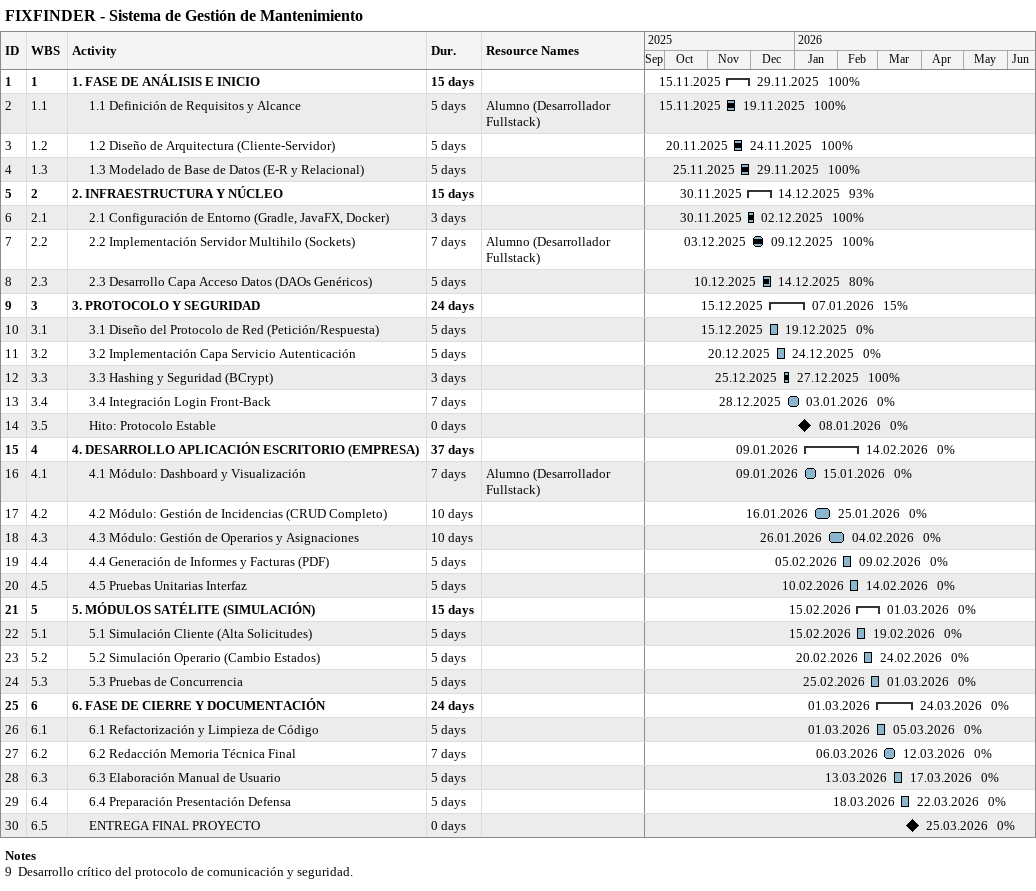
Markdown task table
FIXFINDER - Sistema de Gestión de Mantenimiento

| ID | WBS | Task | Duration | Start | Finish | Resources | % complete |
|---|---|---|---|---|---|---|---|
| 1 | 1 | **1. FASE DE ANÁLISIS E INICIO** | 15d | 2025-11-15 | 2025-11-29 |  | 100 |
| 2 | 1.1 | 1.1 Definición de Requisitos y Alcance | 5d | 2025-11-15 | 2025-11-19 | Alumno (Desarrollador Fullstack) | 100 |
| 3 | 1.2 | 1.2 Diseño de Arquitectura (Cliente-Servidor) | 5d | 2025-11-20 | 2025-11-24 |  | 100 |
| 4 | 1.3 | 1.3 Modelado de Base de Datos (E-R y Relacional) | 5d | 2025-11-25 | 2025-11-29 |  | 100 |
| 5 | 2 | **2. INFRAESTRUCTURA Y NÚCLEO** | 15d | 2025-11-30 | 2025-12-14 |  | 93 |
| 6 | 2.1 | 2.1 Configuración de Entorno (Gradle, JavaFX, Docker) | 3d | 2025-11-30 | 2025-12-02 |  | 100 |
| 7 | 2.2 | 2.2 Implementación Servidor Multihilo (Sockets) | 7d | 2025-12-03 | 2025-12-09 | Alumno (Desarrollador Fullstack) | 100 |
| 8 | 2.3 | 2.3 Desarrollo Capa Acceso Datos (DAOs Genéricos) | 5d | 2025-12-10 | 2025-12-14 |  | 80 |
| 9 | 3 | **3. PROTOCOLO Y SEGURIDAD** | 24d | 2025-12-15 | 2026-01-07 |  | 15 |
| 10 | 3.1 | 3.1 Diseño del Protocolo de Red (Petición/Respuesta) | 5d | 2025-12-15 | 2025-12-19 |  | 0 |
| 11 | 3.2 | 3.2 Implementación Capa Servicio Autenticación | 5d | 2025-12-20 | 2025-12-24 |  | 0 |
| 12 | 3.3 | 3.3 Hashing y Seguridad (BCrypt) | 3d | 2025-12-25 | 2025-12-27 |  | 100 |
| 13 | 3.4 | 3.4 Integración Login Front-Back | 7d | 2025-12-28 | 2026-01-03 |  | 0 |
| 14 | 3.5 | Hito: Protocolo Estable | 0d | 2026-01-08 | 2026-01-08 |  | 0 |
| 15 | 4 | **4. DESARROLLO APLICACIÓN ESCRITORIO (EMPRESA)** | 37d | 2026-01-09 | 2026-02-14 |  | 0 |
| 16 | 4.1 | 4.1 Módulo: Dashboard y Visualización | 7d | 2026-01-09 | 2026-01-15 | Alumno (Desarrollador Fullstack) | 0 |
| 17 | 4.2 | 4.2 Módulo: Gestión de Incidencias (CRUD Completo) | 10d | 2026-01-16 | 2026-01-25 |  | 0 |
| 18 | 4.3 | 4.3 Módulo: Gestión de Operarios y Asignaciones | 10d | 2026-01-26 | 2026-02-04 |  | 0 |
| 19 | 4.4 | 4.4 Generación de Informes y Facturas (PDF) | 5d | 2026-02-05 | 2026-02-09 |  | 0 |
| 20 | 4.5 | 4.5 Pruebas Unitarias Interfaz | 5d | 2026-02-10 | 2026-02-14 |  | 0 |
| 21 | 5 | **5. MÓDULOS SATÉLITE (SIMULACIÓN)** | 15d | 2026-02-15 | 2026-03-01 |  | 0 |
| 22 | 5.1 | 5.1 Simulación Cliente (Alta Solicitudes) | 5d | 2026-02-15 | 2026-02-19 |  | 0 |
| 23 | 5.2 | 5.2 Simulación Operario (Cambio Estados) | 5d | 2026-02-20 | 2026-02-24 |  | 0 |
| 24 | 5.3 | 5.3 Pruebas de Concurrencia | 5d | 2026-02-25 | 2026-03-01 |  | 0 |
| 25 | 6 | **6. FASE DE CIERRE Y DOCUMENTACIÓN** | 24d | 2026-03-01 | 2026-03-24 |  | 0 |
| 26 | 6.1 | 6.1 Refactorización y Limpieza de Código | 5d | 2026-03-01 | 2026-03-05 |  | 0 |
| 27 | 6.2 | 6.2 Redacción Memoria Técnica Final | 7d | 2026-03-06 | 2026-03-12 |  | 0 |
| 28 | 6.3 | 6.3 Elaboración Manual de Usuario | 5d | 2026-03-13 | 2026-03-17 |  | 0 |
| 29 | 6.4 | 6.4 Preparación Presentación Defensa | 5d | 2026-03-18 | 2026-03-22 |  | 0 |
| 30 | 6.5 | ENTREGA FINAL PROYECTO | 0d | 2026-03-25 | 2026-03-25 |  | 0 |

Notes
- 9: Desarrollo crítico del protocolo de comunicación y seguridad.
